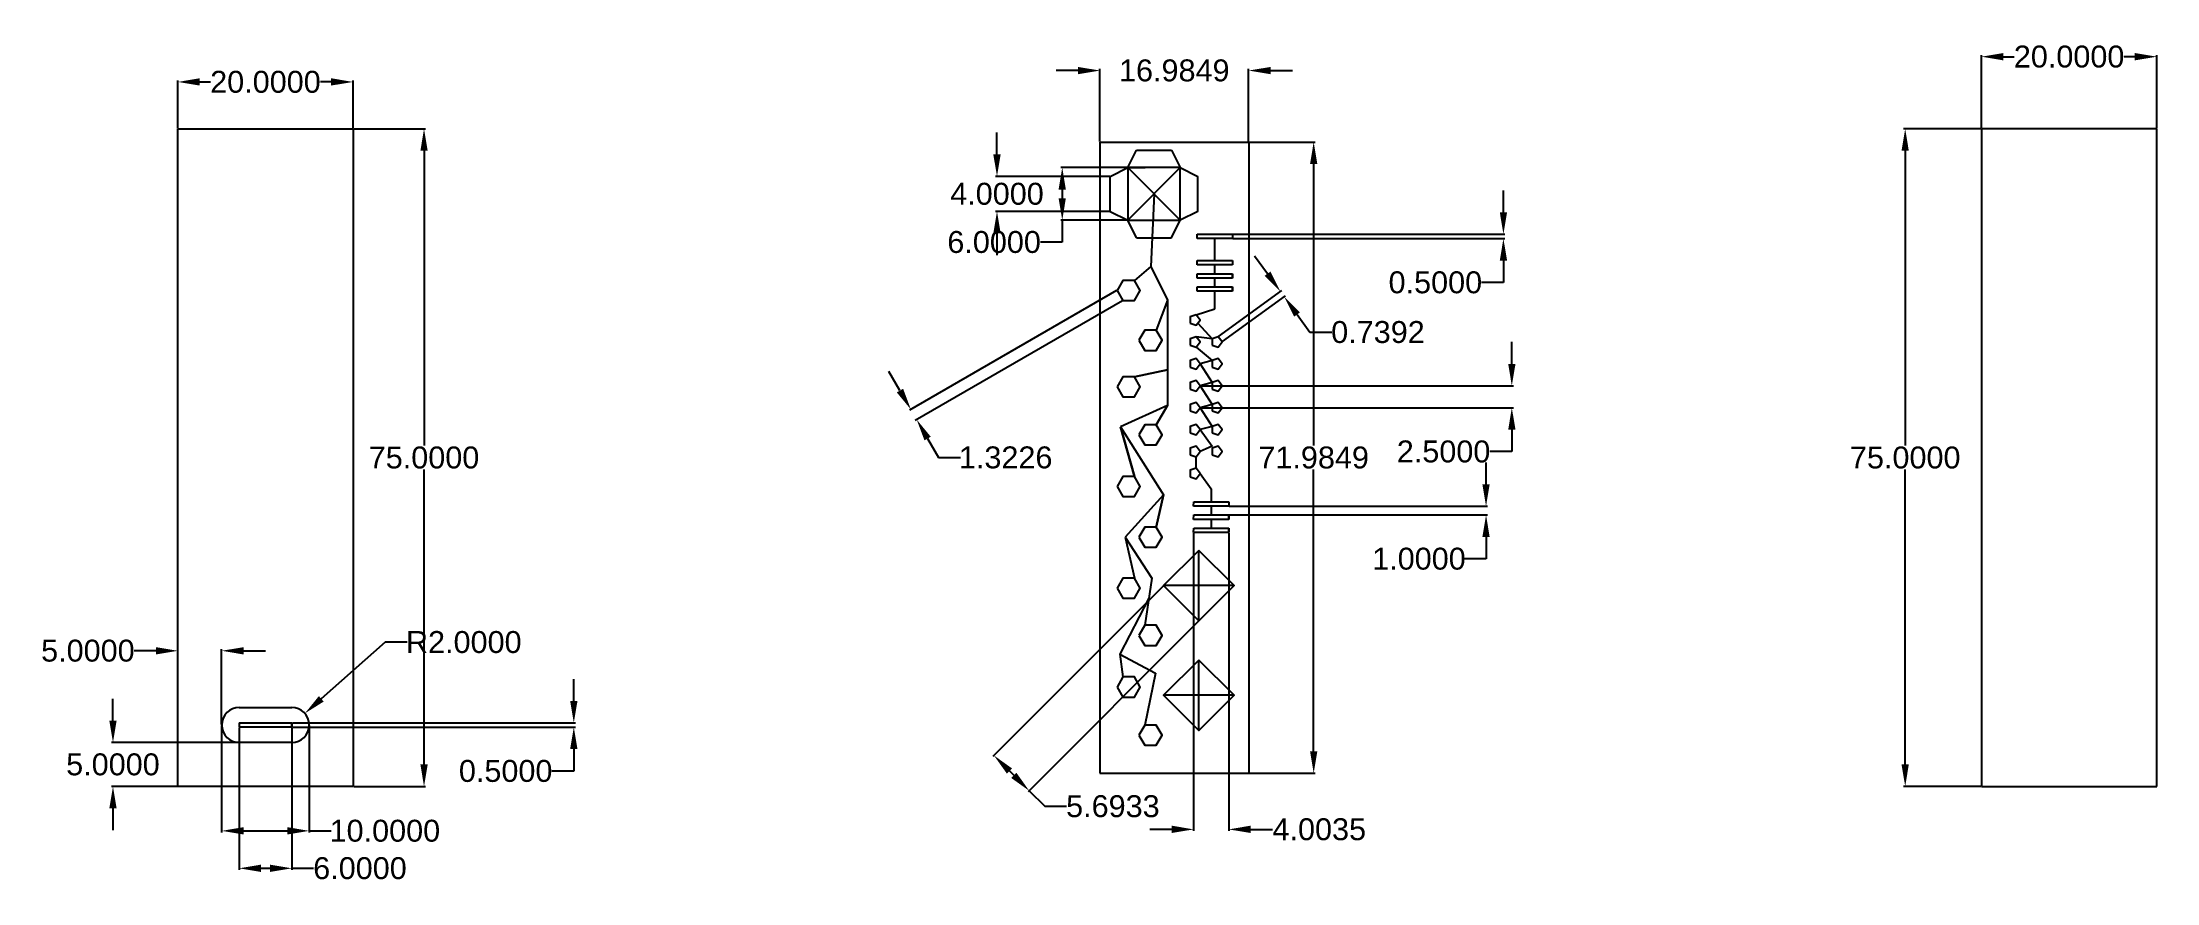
# Model space of a CAD drawing. Header units: millimetres. Extents: x 40 to 281, y 21 to 116.
import ezdxf

# ---------------------------------------------------------------- set-up
doc = ezdxf.new("R2010")
doc.units = ezdxf.units.MM
doc.header["$MEASUREMENT"] = 0
for name, color, linetype in [('dimensiuni', 240, 'Continuous'), ('Ecran sticla', 132, 'Continuous'), ('Layer1', 161, 'Continuous'), ('Layer2', 50, 'Continuous'), ('Layer3', 31, 'Continuous'), ('Layer4', 254, 'Continuous'), ('Layer5', 234, 'Continuous'), ('mufa', 222, 'Continuous'), ('Placuta', 100, 'Continuous'), ('Spate', 221, 'Continuous')]:
    doc.layers.add(name, color=color, linetype=linetype)
doc.styles.get("Standard").update_dxf_attribs({"font": 'arial.ttf'})
doc.dimstyles.get("Standard").update_dxf_attribs({"dimtxt": 2.5, "dimasz": 2.5, "dimexe": 0.18, "dimexo": 0.0625, "dimgap": 0.09, "dimtad": 0, "dimtih": 1, "dimtoh": 1, "dimdec": 4, "dimzin": 0, "dimdsep": 46, "dimtxsty": 'Standard', "dimcen": 0.09, "dimadec": 0, "dimazin": 0, "dimtfac": 1, "dimtdec": 4, "dimtofl": 0, "dimtmove": 0, "dimatfit": 3, "dimfxl": 1, "dimtolj": 1, "dimtzin": 0, "dimarcsym": 0})

# ---------------------------------------------------------------- blocks, each defined once
blk = doc.blocks.new('*D31')
at = {"layer": 'Defpoints', "color": 0, "transparency": 16777216}
for p in [(75.42, 111.95), (55.42, 106.6), (75.42, 106.6)]:
    blk.add_point(p, dxfattribs=at)
at = {"layer": 'dimensiuni', "color": 0, "lineweight": -2, "transparency": 16777216}
for p, q in [((55.42, 106.67), (55.42, 112.13)), ((57.92, 111.95), (59.16, 111.95)), ((72.92, 111.95), (71.69, 111.95)), ((75.42, 106.67), (75.42, 112.13))]:
    blk.add_line(p, q, dxfattribs=at)
at = {"layer": 'dimensiuni', "color": 0, "transparency": 16777216}
for points in [[(57.92, 112.37), (57.92, 111.54), (55.42, 111.95)], [(72.92, 112.37), (72.92, 111.54), (75.42, 111.95)]]:
    blk.add_solid(points, dxfattribs=at)
at = {"layer": 'dimensiuni', "color": 0, "transparency": 16777216, "insert": (65.42, 111.95), "char_height": 2.5, "attachment_point": 5}
blk.add_mtext('\\A1;20.0000', dxfattribs=at)
blk = doc.blocks.new('*D32')
at = {"layer": 'Defpoints', "color": 0, "transparency": 16777216}
for p in [(75.42, 106.6), (75.42, 31.6), (83.52, 31.6)]:
    blk.add_point(p, dxfattribs=at)
at = {"layer": 'dimensiuni', "color": 0, "lineweight": -2, "transparency": 16777216}
for p, q in [((75.49, 106.6), (83.7, 106.6)), ((83.52, 104.1), (83.52, 70.47)), ((83.52, 34.1), (83.52, 67.74)), ((75.49, 31.6), (83.7, 31.6))]:
    blk.add_line(p, q, dxfattribs=at)
at = {"layer": 'dimensiuni', "color": 0, "transparency": 16777216}
for points in [[(83.11, 104.1), (83.94, 104.1), (83.52, 106.6)], [(83.11, 34.1), (83.94, 34.1), (83.52, 31.6)]]:
    blk.add_solid(points, dxfattribs=at)
at = {"layer": 'dimensiuni', "color": 0, "transparency": 16777216, "insert": (83.52, 69.1), "char_height": 2.5, "attachment_point": 5}
blk.add_mtext('\\A1;75.0000', dxfattribs=at)
blk = doc.blocks.new('*D33')
at = {"layer": 'Defpoints', "color": 0, "transparency": 16777216}
for p in [(62.42, 38.35), (68.42, 38.35), (68.42, 22.26)]:
    blk.add_point(p, dxfattribs=at)
at = {"layer": 'dimensiuni', "color": 0, "lineweight": -2, "transparency": 16777216}
for p, q in [((62.42, 38.29), (62.42, 22.08)), ((68.42, 38.29), (68.42, 22.08)), ((64.92, 22.26), (65.92, 22.26)), ((68.42, 22.26), (70.92, 22.26))]:
    blk.add_line(p, q, dxfattribs=at)
at = {"layer": 'dimensiuni', "color": 0, "transparency": 16777216}
for points in [[(64.92, 22.68), (64.92, 21.84), (62.42, 22.26)], [(65.92, 22.68), (65.92, 21.84), (68.42, 22.26)]]:
    blk.add_solid(points, dxfattribs=at)
at = {"layer": 'dimensiuni', "color": 0, "transparency": 16777216, "insert": (76.21, 22.26), "char_height": 2.5, "attachment_point": 5}
blk.add_mtext('\\A1;6.0000', dxfattribs=at)
blk = doc.blocks.new('*D34')
at = {"layer": 'Defpoints', "color": 0, "transparency": 16777216}
for p in [(60.42, 38.6), (70.42, 38.6), (70.42, 26.53)]:
    blk.add_point(p, dxfattribs=at)
at = {"layer": 'dimensiuni', "color": 0, "lineweight": -2, "transparency": 16777216}
for p, q in [((60.42, 38.54), (60.42, 26.35)), ((70.42, 38.54), (70.42, 26.35)), ((62.92, 26.53), (67.92, 26.53)), ((70.42, 26.53), (72.92, 26.53))]:
    blk.add_line(p, q, dxfattribs=at)
at = {"layer": 'dimensiuni', "color": 0, "transparency": 16777216}
for points in [[(62.92, 26.95), (62.92, 26.12), (60.42, 26.53)], [(67.92, 26.95), (67.92, 26.12), (70.42, 26.53)]]:
    blk.add_solid(points, dxfattribs=at)
at = {"layer": 'dimensiuni', "color": 0, "transparency": 16777216, "insert": (79.05, 26.53), "char_height": 2.5, "attachment_point": 5}
blk.add_mtext('\\A1;10.0000', dxfattribs=at)
blk = doc.blocks.new('*D35')
at = {"layer": 'Defpoints', "color": 0, "transparency": 16777216}
for p in [(55.42, 47.07), (55.42, 38.6), (60.42, 38.6)]:
    blk.add_point(p, dxfattribs=at)
at = {"layer": 'dimensiuni', "color": 0, "lineweight": -2, "transparency": 16777216}
for p, q in [((52.92, 47.07), (50.42, 47.07)), ((55.42, 38.67), (55.42, 47.25)), ((60.42, 38.67), (60.42, 47.25)), ((62.92, 47.07), (65.42, 47.07))]:
    blk.add_line(p, q, dxfattribs=at)
at = {"layer": 'dimensiuni', "color": 0, "transparency": 16777216}
for points in [[(52.92, 47.48), (52.92, 46.65), (55.42, 47.07)], [(62.92, 47.48), (62.92, 46.65), (60.42, 47.07)]]:
    blk.add_solid(points, dxfattribs=at)
at = {"layer": 'dimensiuni', "color": 0, "transparency": 16777216, "insert": (45.15, 47.07), "char_height": 2.5, "attachment_point": 5}
blk.add_mtext('\\A1;5.0000', dxfattribs=at)
blk = doc.blocks.new('*D36')
at = {"layer": 'Defpoints', "color": 0, "transparency": 16777216}
for p in [(62.42, 36.6), (48.01, 31.6), (62.42, 31.6)]:
    blk.add_point(p, dxfattribs=at)
at = {"layer": 'dimensiuni', "color": 0, "lineweight": -2, "transparency": 16777216}
for p, q in [((48.01, 39.1), (48.01, 41.6)), ((62.36, 36.6), (47.83, 36.6)), ((62.36, 31.6), (47.83, 31.6)), ((48.01, 29.1), (48.01, 26.6))]:
    blk.add_line(p, q, dxfattribs=at)
at = {"layer": 'dimensiuni', "color": 0, "transparency": 16777216}
for points in [[(47.6, 39.1), (48.43, 39.1), (48.01, 36.6)], [(47.6, 29.1), (48.43, 29.1), (48.01, 31.6)]]:
    blk.add_solid(points, dxfattribs=at)
at = {"layer": 'dimensiuni', "color": 0, "transparency": 16777216, "insert": (48.01, 34.1), "char_height": 2.5, "attachment_point": 5}
blk.add_mtext('\\A1;5.0000', dxfattribs=at)
blk = doc.blocks.new('*D37')
at = {"layer": 'Defpoints', "color": 0, "transparency": 16777216}
for p in [(69.92, 39.93), (68.42, 38.6)]:
    blk.add_point(p, dxfattribs=at)
at = {"layer": 'dimensiuni', "color": 0, "lineweight": -2, "transparency": 16777216}
for p, q in [((79.08, 48.05), (71.79, 41.59)), ((81.58, 48.05), (79.08, 48.05)), ((68.42, 38.51), (68.42, 38.69)), ((68.33, 38.6), (68.51, 38.6))]:
    blk.add_line(p, q, dxfattribs=at)
at = {"layer": 'dimensiuni', "color": 0, "transparency": 16777216}
blk.add_solid([(71.52, 41.9), (72.07, 41.28), (69.92, 39.93)], dxfattribs=at)
at = {"layer": 'dimensiuni', "color": 0, "transparency": 16777216, "insert": (88.06, 48.05), "char_height": 2.5, "attachment_point": 5}
blk.add_mtext('\\A1;R2.0000', dxfattribs=at)
blk = doc.blocks.new('*D38')
at = {"layer": 'Defpoints', "color": 0, "transparency": 16777216}
for p in [(68.42, 38.85), (68.42, 38.35), (100.62, 38.35)]:
    blk.add_point(p, dxfattribs=at)
at = {"layer": 'dimensiuni', "color": 0, "lineweight": -2, "transparency": 16777216}
for p, q in [((100.62, 41.35), (100.62, 43.85)), ((68.49, 38.85), (100.8, 38.85)), ((68.49, 38.35), (100.8, 38.35)), ((100.62, 35.85), (100.62, 33.35)), ((100.62, 33.35), (98.12, 33.35))]:
    blk.add_line(p, q, dxfattribs=at)
at = {"layer": 'dimensiuni', "color": 0, "transparency": 16777216}
for points in [[(100.2, 41.35), (101.04, 41.35), (100.62, 38.85)], [(100.2, 35.85), (101.04, 35.85), (100.62, 38.35)]]:
    blk.add_solid(points, dxfattribs=at)
at = {"layer": 'dimensiuni', "color": 0, "transparency": 16777216, "insert": (92.84, 33.35), "char_height": 2.5, "attachment_point": 5}
blk.add_mtext('\\A1;0.5000', dxfattribs=at)
blk = doc.blocks.new('*D20')
at = {"layer": 'Defpoints', "color": 0, "transparency": 16777216}
for p in [(177.66, 113.25), (160.68, 105.09), (177.66, 105.09)]:
    blk.add_point(p, dxfattribs=at)
at = {"layer": 'dimensiuni', "color": 0, "lineweight": -2, "transparency": 16777216}
for p, q in [((158.18, 113.25), (155.68, 113.25)), ((160.68, 105.16), (160.68, 113.43)), ((177.66, 105.16), (177.66, 113.43)), ((180.16, 113.25), (182.66, 113.25))]:
    blk.add_line(p, q, dxfattribs=at)
at = {"layer": 'dimensiuni', "color": 0, "transparency": 16777216}
for points in [[(158.18, 113.66), (158.18, 112.83), (160.68, 113.25)], [(180.16, 113.66), (180.16, 112.83), (177.66, 113.25)]]:
    blk.add_solid(points, dxfattribs=at)
at = {"layer": 'dimensiuni', "color": 0, "transparency": 16777216, "insert": (169.17, 113.25), "char_height": 2.5, "attachment_point": 5}
blk.add_mtext('\\A1;16.9849', dxfattribs=at)
blk = doc.blocks.new('*D21')
at = {"layer": 'Defpoints', "color": 0, "transparency": 16777216}
for p in [(177.66, 105.09), (177.66, 33.11), (185.08, 33.11)]:
    blk.add_point(p, dxfattribs=at)
at = {"layer": 'dimensiuni', "color": 0, "lineweight": -2, "transparency": 16777216}
for p, q in [((177.73, 105.09), (185.26, 105.09)), ((185.08, 102.59), (185.08, 70.47)), ((185.08, 35.61), (185.08, 67.74)), ((177.73, 33.11), (185.26, 33.11))]:
    blk.add_line(p, q, dxfattribs=at)
at = {"layer": 'dimensiuni', "color": 0, "transparency": 16777216}
for points in [[(184.67, 102.59), (185.5, 102.59), (185.08, 105.09)], [(184.67, 35.61), (185.5, 35.61), (185.08, 33.11)]]:
    blk.add_solid(points, dxfattribs=at)
at = {"layer": 'dimensiuni', "color": 0, "transparency": 16777216, "insert": (185.08, 69.1), "char_height": 2.5, "attachment_point": 5}
blk.add_mtext('\\A1;71.9849', dxfattribs=at)
blk = doc.blocks.new('*D22')
at = {"layer": 'Defpoints', "color": 0, "transparency": 16777216}
for p in [(163.86, 102.18), (156.38, 96.18), (163.86, 96.18)]:
    blk.add_point(p, dxfattribs=at)
at = {"layer": 'dimensiuni', "color": 0, "lineweight": -2, "transparency": 16777216}
for p, q in [((163.8, 102.18), (156.2, 102.18)), ((156.38, 99.68), (156.38, 98.68)), ((163.8, 96.18), (156.2, 96.18)), ((156.38, 96.18), (156.38, 93.68)), ((156.38, 93.68), (153.88, 93.68))]:
    blk.add_line(p, q, dxfattribs=at)
at = {"layer": 'dimensiuni', "color": 0, "transparency": 16777216}
for points in [[(155.96, 99.68), (156.79, 99.68), (156.38, 102.18)], [(155.96, 98.68), (156.79, 98.68), (156.38, 96.18)]]:
    blk.add_solid(points, dxfattribs=at)
at = {"layer": 'dimensiuni', "color": 0, "transparency": 16777216, "insert": (148.6, 93.68), "char_height": 2.5, "attachment_point": 5}
blk.add_mtext('\\A1;6.0000', dxfattribs=at)
blk = doc.blocks.new('*D23')
at = {"layer": 'Defpoints', "color": 0, "transparency": 16777216}
for p in [(161.86, 101.18), (148.93, 97.18), (161.86, 97.18)]:
    blk.add_point(p, dxfattribs=at)
at = {"layer": 'dimensiuni', "color": 0, "lineweight": -2, "transparency": 16777216}
for p, q in [((148.93, 103.68), (148.93, 106.18)), ((161.8, 101.18), (148.75, 101.18)), ((161.8, 97.18), (148.75, 97.18)), ((148.93, 94.68), (148.93, 92.18))]:
    blk.add_line(p, q, dxfattribs=at)
at = {"layer": 'dimensiuni', "color": 0, "transparency": 16777216}
for points in [[(148.51, 103.68), (149.35, 103.68), (148.93, 101.18)], [(148.51, 94.68), (149.35, 94.68), (148.93, 97.18)]]:
    blk.add_solid(points, dxfattribs=at)
at = {"layer": 'dimensiuni', "color": 0, "transparency": 16777216, "insert": (148.93, 99.18), "char_height": 2.5, "attachment_point": 5}
blk.add_mtext('\\A1;4.0000', dxfattribs=at)
blk = doc.blocks.new('*D24')
at = {"layer": 'Defpoints', "color": 0, "transparency": 16777216}
for p in [(162.64, 88.18), (163.3, 87.03), (139.76, 73.44)]:
    blk.add_point(p, dxfattribs=at)
at = {"layer": 'dimensiuni', "color": 0, "lineweight": -2, "transparency": 16777216}
for p, q in [((162.58, 88.15), (138.94, 74.5)), ((163.24, 87), (139.6, 73.35)), ((137.85, 76.75), (136.6, 78.92)), ((141.01, 71.28), (142.26, 69.11)), ((142.26, 69.11), (144.76, 69.11))]:
    blk.add_line(p, q, dxfattribs=at)
at = {"layer": 'dimensiuni', "color": 0, "transparency": 16777216}
for points in [[(138.21, 76.96), (137.49, 76.54), (139.1, 74.59)], [(141.37, 71.48), (140.65, 71.07), (139.76, 73.44)]]:
    blk.add_solid(points, dxfattribs=at)
at = {"layer": 'dimensiuni', "color": 0, "transparency": 16777216, "insert": (149.92, 69.11), "char_height": 2.5, "attachment_point": 5}
blk.add_mtext('\\A1;1.3226', dxfattribs=at)
blk = doc.blocks.new('*D25')
at = {"layer": 'Defpoints', "color": 0, "transparency": 16777216}
for p in [(181.72, 87.45), (174.18, 82.89), (174.62, 82.29)]:
    blk.add_point(p, dxfattribs=at)
at = {"layer": 'dimensiuni', "color": 0, "lineweight": -2, "transparency": 16777216}
for p, q in [((179.81, 90.07), (178.34, 92.09)), ((174.23, 82.93), (181.43, 88.16)), ((174.67, 82.33), (181.86, 87.56)), ((183.19, 85.43), (184.66, 83.41)), ((184.66, 83.41), (187.16, 83.41))]:
    blk.add_line(p, q, dxfattribs=at)
at = {"layer": 'dimensiuni', "color": 0, "transparency": 16777216}
for points in [[(180.15, 90.32), (179.48, 89.83), (181.28, 88.05)], [(183.52, 85.67), (182.85, 85.18), (181.72, 87.45)]]:
    blk.add_solid(points, dxfattribs=at)
at = {"layer": 'dimensiuni', "color": 0, "transparency": 16777216, "insert": (192.42, 83.41), "char_height": 2.5, "attachment_point": 5}
blk.add_mtext('\\A1;0.7392', dxfattribs=at)
blk = doc.blocks.new('*D26')
at = {"layer": 'Defpoints', "color": 0, "transparency": 16777216}
for p in [(175.8, 94.58), (175.8, 94.08), (206.74, 94.08)]:
    blk.add_point(p, dxfattribs=at)
at = {"layer": 'dimensiuni', "color": 0, "lineweight": -2, "transparency": 16777216}
for p, q in [((206.74, 97.08), (206.74, 99.58)), ((175.86, 94.58), (206.92, 94.58)), ((175.86, 94.08), (206.92, 94.08)), ((206.74, 91.58), (206.74, 89.08)), ((206.74, 89.08), (204.24, 89.08))]:
    blk.add_line(p, q, dxfattribs=at)
at = {"layer": 'dimensiuni', "color": 0, "transparency": 16777216}
for points in [[(206.33, 97.08), (207.16, 97.08), (206.74, 94.58)], [(206.33, 91.58), (207.16, 91.58), (206.74, 94.08)]]:
    blk.add_solid(points, dxfattribs=at)
at = {"layer": 'dimensiuni', "color": 0, "transparency": 16777216, "insert": (198.97, 89.08), "char_height": 2.5, "attachment_point": 5}
blk.add_mtext('\\A1;0.5000', dxfattribs=at)
blk = doc.blocks.new('*D27')
at = {"layer": 'Defpoints', "color": 0, "transparency": 16777216}
for p in [(172.12, 77.29), (172.12, 74.79), (207.7, 74.79)]:
    blk.add_point(p, dxfattribs=at)
at = {"layer": 'dimensiuni', "color": 0, "lineweight": -2, "transparency": 16777216}
for p, q in [((207.7, 79.79), (207.7, 82.29)), ((172.18, 77.29), (207.88, 77.29)), ((172.18, 74.79), (207.88, 74.79)), ((207.7, 72.29), (207.7, 69.79)), ((207.7, 69.79), (205.2, 69.79))]:
    blk.add_line(p, q, dxfattribs=at)
at = {"layer": 'dimensiuni', "color": 0, "transparency": 16777216}
for points in [[(207.29, 79.79), (208.12, 79.79), (207.7, 77.29)], [(207.29, 72.29), (208.12, 72.29), (207.7, 74.79)]]:
    blk.add_solid(points, dxfattribs=at)
at = {"layer": 'dimensiuni', "color": 0, "transparency": 16777216, "insert": (199.91, 69.79), "char_height": 2.5, "attachment_point": 5}
blk.add_mtext('\\A1;2.5000', dxfattribs=at)
blk = doc.blocks.new('*D28')
at = {"layer": 'Defpoints', "color": 0, "transparency": 16777216}
for p in [(175.38, 63.56), (175.38, 62.56), (204.76, 62.56)]:
    blk.add_point(p, dxfattribs=at)
at = {"layer": 'dimensiuni', "color": 0, "lineweight": -2, "transparency": 16777216}
for p, q in [((204.76, 66.06), (204.76, 68.56)), ((175.44, 63.56), (204.94, 63.56)), ((175.44, 62.56), (204.94, 62.56)), ((204.76, 60.06), (204.76, 57.56)), ((204.76, 57.56), (202.26, 57.56))]:
    blk.add_line(p, q, dxfattribs=at)
at = {"layer": 'dimensiuni', "color": 0, "transparency": 16777216}
for points in [[(204.34, 66.06), (205.17, 66.06), (204.76, 63.56)], [(204.34, 60.06), (205.17, 60.06), (204.76, 62.56)]]:
    blk.add_solid(points, dxfattribs=at)
at = {"layer": 'dimensiuni', "color": 0, "transparency": 16777216, "insert": (197.1, 57.56), "char_height": 2.5, "attachment_point": 5}
blk.add_mtext('\\A1;1.0000', dxfattribs=at)
blk = doc.blocks.new('*D29')
at = {"layer": 'Defpoints', "color": 0, "transparency": 16777216}
for p in [(167.95, 54.5), (171.98, 50.47), (152.61, 31.1)]:
    blk.add_point(p, dxfattribs=at)
at = {"layer": 'dimensiuni', "color": 0, "lineweight": -2, "transparency": 16777216}
for p, q in [((167.91, 54.45), (148.46, 35)), ((171.94, 50.43), (152.48, 30.97)), ((150.35, 33.36), (150.84, 32.87)), ((152.61, 31.1), (154.38, 29.33)), ((154.38, 29.33), (156.88, 29.33))]:
    blk.add_line(p, q, dxfattribs=at)
at = {"layer": 'dimensiuni', "color": 0, "transparency": 16777216}
for points in [[(150.65, 33.65), (150.06, 33.06), (148.58, 35.13)], [(151.14, 33.16), (150.55, 32.57), (152.61, 31.1)]]:
    blk.add_solid(points, dxfattribs=at)
at = {"layer": 'dimensiuni', "color": 0, "transparency": 16777216, "insert": (162.16, 29.33), "char_height": 2.5, "attachment_point": 5}
blk.add_mtext('\\A1;5.6933', dxfattribs=at)
blk = doc.blocks.new('*D30')
at = {"layer": 'Defpoints', "color": 0, "transparency": 16777216}
for p in [(171.38, 60.56), (175.38, 60.56), (175.38, 26.7)]:
    blk.add_point(p, dxfattribs=at)
at = {"layer": 'dimensiuni', "color": 0, "lineweight": -2, "transparency": 16777216}
for p, q in [((171.38, 60.5), (171.38, 26.52)), ((175.38, 60.5), (175.38, 26.52)), ((168.88, 26.7), (166.38, 26.7)), ((177.88, 26.7), (180.38, 26.7))]:
    blk.add_line(p, q, dxfattribs=at)
at = {"layer": 'dimensiuni', "color": 0, "transparency": 16777216}
for points in [[(168.88, 27.12), (168.88, 26.29), (171.38, 26.7)], [(177.88, 27.12), (177.88, 26.29), (175.38, 26.7)]]:
    blk.add_solid(points, dxfattribs=at)
at = {"layer": 'dimensiuni', "color": 0, "transparency": 16777216, "insert": (185.72, 26.7), "char_height": 2.5, "attachment_point": 5}
blk.add_mtext('\\A1;4.0035', dxfattribs=at)
blk = doc.blocks.new('*D39')
at = {"layer": 'Defpoints', "color": 0, "transparency": 16777216}
for p in [(281.32, 114.83), (261.32, 106.6), (281.32, 106.6)]:
    blk.add_point(p, dxfattribs=at)
at = {"layer": 'dimensiuni', "color": 0, "lineweight": -2, "transparency": 16777216}
for p, q in [((261.32, 106.67), (261.32, 115.01)), ((263.82, 114.83), (265.05, 114.83)), ((278.82, 114.83), (277.59, 114.83)), ((281.32, 106.67), (281.32, 115.01))]:
    blk.add_line(p, q, dxfattribs=at)
at = {"layer": 'dimensiuni', "color": 0, "transparency": 16777216}
for points in [[(263.82, 115.25), (263.82, 114.41), (261.32, 114.83)], [(278.82, 115.25), (278.82, 114.41), (281.32, 114.83)]]:
    blk.add_solid(points, dxfattribs=at)
at = {"layer": 'dimensiuni', "color": 0, "transparency": 16777216, "insert": (271.32, 114.83), "char_height": 2.5, "attachment_point": 5}
blk.add_mtext('\\A1;20.0000', dxfattribs=at)
blk = doc.blocks.new('*D40')
at = {"layer": 'Defpoints', "color": 0, "transparency": 16777216}
for p in [(261.32, 106.6), (252.61, 31.6), (261.32, 31.6)]:
    blk.add_point(p, dxfattribs=at)
at = {"layer": 'dimensiuni', "color": 0, "lineweight": -2, "transparency": 16777216}
for p, q in [((261.26, 106.6), (252.43, 106.6)), ((252.61, 104.1), (252.61, 70.47)), ((252.61, 34.1), (252.61, 67.74)), ((261.26, 31.6), (252.43, 31.6))]:
    blk.add_line(p, q, dxfattribs=at)
at = {"layer": 'dimensiuni', "color": 0, "transparency": 16777216}
for points in [[(252.19, 104.1), (253.02, 104.1), (252.61, 106.6)], [(252.19, 34.1), (253.02, 34.1), (252.61, 31.6)]]:
    blk.add_solid(points, dxfattribs=at)
at = {"layer": 'dimensiuni', "color": 0, "transparency": 16777216, "insert": (252.61, 69.1), "char_height": 2.5, "attachment_point": 5}
blk.add_mtext('\\A1;75.0000', dxfattribs=at)

msp = doc.modelspace()

# ---------------------------------------------------------------- linework, layer by layer
at = {"layer": 'Ecran sticla'}
for p, q in [((55.42456, 31.60252), (55.42456, 106.60252)), ((55.42456, 106.60252), (75.42456, 106.60252)), ((75.42456, 106.60252), (75.42456, 31.60252)), ((62.42456, 38.85252), (62.42456, 38.35252)), ((62.42456, 38.85252), (68.42456, 38.85252)), ((68.42456, 38.85252), (68.42456, 38.35252)), ((68.42456, 38.85252), (68.42456, 38.35252)), ((68.42456, 38.35252), (62.42456, 38.35252)), ((75.42456, 31.60252), (55.42456, 31.60252))]:
    msp.add_line(p, q, dxfattribs=at)
at = {"layer": 'Layer1'}
for points in [[(162.63717, 88.17632), (163.29848, 87.0309), (164.62109, 87.0309), (165.2824, 88.17632), (164.62109, 89.32173), (163.29848, 89.32173)], [(165.12979, 82.48304), (165.79109, 81.33763), (167.11371, 81.33763), (167.77501, 82.48304), (167.11371, 83.62846), (165.79109, 83.62846)], [(162.63717, 77.16934), (163.29848, 76.02392), (164.62109, 76.02392), (165.2824, 77.16934), (164.62109, 78.31475), (163.29848, 78.31475)], [(165.12979, 71.70649), (165.79109, 70.56107), (167.11371, 70.56107), (167.77501, 71.70649), (167.11371, 72.8519), (165.79109, 72.8519)], [(162.63717, 65.80988), (163.29848, 64.66447), (164.62109, 64.66447), (165.2824, 65.80988), (164.62109, 66.9553), (163.29848, 66.9553)], [(165.12979, 60.01494), (165.79109, 58.86953), (167.11371, 58.86953), (167.77501, 60.01494), (167.11371, 61.16036), (165.79109, 61.16036)], [(162.63717, 54.22), (163.29848, 53.07459), (164.62109, 53.07459), (165.2824, 54.22), (164.62109, 55.36542), (163.29848, 55.36542)], [(165.12979, 48.83172), (165.79109, 47.68631), (167.11371, 47.68631), (167.77501, 48.83172), (167.11371, 49.97714), (165.79109, 49.97714)], [(162.63717, 42.93512), (163.29848, 41.7897), (164.62109, 41.7897), (165.2824, 42.93512), (164.62109, 44.08053), (163.29848, 44.08053)], [(165.12979, 37.44517), (165.79109, 36.29976), (167.11371, 36.29976), (167.77501, 37.44517), (167.11371, 38.59059), (165.79109, 38.59059)]]:
    msp.add_lwpolyline(points, close=True, dxfattribs=at)
at = {"layer": 'Layer2'}
for points in [[(170.9798, 84.42467), (171.68281, 84.19625), (172.11729, 84.79426), (171.68281, 85.39227), (170.9798, 85.16385)], [(170.9798, 81.92467), (171.68281, 81.69625), (172.11729, 82.29426), (171.68281, 82.89227), (170.9798, 82.66385)], [(173.4798, 81.92467), (174.18281, 81.69625), (174.61729, 82.29426), (174.18281, 82.89227), (173.4798, 82.66385)], [(170.9798, 79.42467), (171.68281, 79.19625), (172.11729, 79.79426), (171.68281, 80.39227), (170.9798, 80.16385)], [(173.4798, 79.42467), (174.18281, 79.19625), (174.61729, 79.79426), (174.18281, 80.39227), (173.4798, 80.16385)], [(170.9798, 76.92467), (171.68281, 76.69625), (172.11729, 77.29426), (171.68281, 77.89227), (170.9798, 77.66385)], [(173.4798, 76.92467), (174.18281, 76.69625), (174.61729, 77.29426), (174.18281, 77.89227), (173.4798, 77.66385)], [(170.9798, 74.42467), (171.68281, 74.19625), (172.11729, 74.79426), (171.68281, 75.39227), (170.9798, 75.16385)], [(173.4798, 74.42467), (174.18281, 74.19625), (174.61729, 74.79426), (174.18281, 75.39227), (173.4798, 75.16385)], [(170.9798, 71.92467), (171.68281, 71.69625), (172.11729, 72.29426), (171.68281, 72.89227), (170.9798, 72.66385)], [(173.4798, 71.92467), (174.18281, 71.69625), (174.61729, 72.29426), (174.18281, 72.89227), (173.4798, 72.66385)], [(170.9798, 69.42467), (171.68281, 69.19625), (172.11729, 69.79426), (171.68281, 70.39227), (170.9798, 70.16385)], [(173.4798, 69.42467), (174.18281, 69.19625), (174.61729, 69.79426), (174.18281, 70.39227), (173.4798, 70.16385)], [(170.9798, 66.92467), (171.68281, 66.69625), (172.11729, 67.29426), (171.68281, 67.89227), (170.9798, 67.66385)]]:
    msp.add_lwpolyline(points, close=True, dxfattribs=at)
at = {"layer": 'Layer3'}
for p, q in [((173.79447, 91.57838), (173.79447, 94.07839)), ((173.79447, 90.07838), (173.79447, 91.07838)), ((173.79447, 88.57838), (173.79447, 89.57838)), ((173.79447, 86.07839), (173.79447, 88.07839)), ((171.68281, 85.39227), (173.79447, 86.07839)), ((173.4798, 82.66385), (171.68281, 82.89227)), ((171.84876, 84.42467), (173.4798, 82.66385)), ((171.68281, 81.69625), (173.4798, 80.16385)), ((173.4798, 80.16385), (172.11729, 79.79426)), ((172.11729, 79.79426), (173.4798, 77.66385)), ((173.4798, 77.66385), (172.11729, 77.29426)), ((172.11729, 77.29426), (173.4798, 75.16385)), ((173.4798, 75.16385), (172.11729, 74.79426)), ((172.11729, 74.79426), (173.4798, 72.66385)), ((173.4798, 72.66385), (172.11729, 72.29426)), ((172.11729, 72.29426), (173.4798, 70.41891)), ((173.4798, 70.41891), (172.11729, 69.79426)), ((171.68281, 67.89227), (171.68281, 69.19625)), ((172.11729, 67.29426), (173.3789, 65.55779)), ((173.3789, 65.55779), (173.3789, 64.05779)), ((173.3789, 63.55779), (173.3789, 62.55779)), ((173.3789, 62.05779), (173.3789, 61.05779)), ((171.9798, 50.47215), (171.9798, 58.52366)), ((176.00556, 54.4979), (167.95405, 54.4979)), ((171.9798, 37.96728), (171.9798, 46.01879)), ((176.00556, 41.99303), (167.95405, 41.99303))]:
    msp.add_line(p, q, dxfattribs=at)
for points in [[(171.9798, 58.52366), (167.95405, 54.4979), (171.9798, 50.47215), (176.00556, 54.4979)], [(171.9798, 46.01879), (167.95405, 41.99303), (171.9798, 37.96728), (176.00556, 41.99303)]]:
    msp.add_lwpolyline(points, close=True, dxfattribs=at)
at = {"layer": 'Layer4'}
for p, q in [((163.85805, 102.17908), (164.85805, 104.17908)), ((164.85805, 104.17908), (168.85805, 104.17908)), ((168.85805, 104.17908), (169.85805, 102.17908)), ((161.85805, 101.17908), (163.85805, 102.17908)), ((163.85805, 102.17908), (163.85805, 96.17908)), ((169.85805, 102.17908), (163.85805, 102.17908)), ((163.85805, 102.17908), (165.85805, 102.17908)), ((163.85805, 102.17908), (169.85805, 96.17908)), ((169.85805, 102.17908), (163.85805, 96.17908)), ((169.85805, 96.17908), (169.85805, 102.17908)), ((169.85805, 102.17908), (171.85805, 101.17908)), ((161.85805, 97.17908), (161.85805, 101.17908)), ((166.85805, 99.17908), (166.50122, 90.89273)), ((171.85805, 97.17908), (171.85805, 101.17908)), ((161.85805, 97.17908), (163.85805, 96.17908)), ((171.85805, 97.17908), (169.85805, 96.17908)), ((163.85805, 96.17908), (169.85805, 96.17908)), ((164.85805, 94.17908), (163.85805, 96.17908)), ((164.85805, 94.17908), (168.85805, 94.17908)), ((168.85805, 94.17908), (169.85805, 96.17908)), ((166.50122, 90.89273), (164.62109, 89.32173)), ((166.50122, 90.89273), (168.41268, 87.06981)), ((168.41268, 87.06981), (167.11371, 83.62846)), ((168.41268, 87.06981), (168.41268, 79.10098)), ((168.41268, 79.10098), (164.62109, 78.31475)), ((164.62109, 78.31475), (168.41268, 79.10098)), ((168.41268, 79.10098), (168.41268, 75.03436)), ((168.41268, 75.03436), (163.04413, 72.59438)), ((168.41268, 75.03436), (167.11371, 72.8519)), ((167.11371, 72.8519), (168.41268, 75.03436)), ((163.04413, 72.59438), (164.62109, 66.9553)), ((164.62109, 66.9553), (163.04413, 72.59438)), ((163.04413, 72.59438), (167.92762, 64.8678)), ((167.92762, 64.8678), (163.55283, 60.01494)), ((167.92762, 64.8678), (167.11371, 61.16036)), ((167.11371, 61.16036), (167.92762, 64.8678)), ((163.55283, 60.01494), (164.62109, 55.36542)), ((163.55283, 60.01494), (166.60501, 55.36542)), ((166.60501, 55.36542), (165.79109, 49.97714)), ((166.25897, 53.07459), (162.94239, 46.66965)), ((162.94239, 46.66965), (163.29848, 44.08053)), ((162.94239, 46.66965), (167.01197, 44.53467)), ((167.01197, 44.53467), (165.79109, 38.59059))]:
    msp.add_line(p, q, dxfattribs=at)
at = {"layer": 'Layer5'}
for p, q in [((171.79447, 94.07839), (171.79796, 94.57838)), ((171.79796, 94.57838), (175.79796, 94.57838)), ((175.79796, 94.57838), (175.79796, 94.07838)), ((173.79447, 94.07839), (171.79447, 94.07839)), ((175.79796, 94.07838), (173.79447, 94.07838)), ((171.79447, 91.07839), (171.79796, 91.57838)), ((173.79447, 91.07839), (171.79447, 91.07839)), ((171.79447, 89.57839), (171.79796, 90.07838)), ((173.79447, 89.57839), (171.79447, 89.57839)), ((171.79796, 91.57838), (175.79796, 91.57838)), ((171.79796, 90.07838), (175.79796, 90.07838)), ((175.79796, 91.07838), (173.79447, 91.07838)), ((175.79796, 89.57838), (173.79447, 89.57838)), ((175.79796, 91.57838), (175.79796, 91.07838)), ((175.79796, 90.07838), (175.79796, 89.57838)), ((175.79796, 89.57838), (175.79796, 90.07838)), ((171.79447, 88.07839), (171.79796, 88.57838)), ((173.79447, 88.07839), (171.79447, 88.07839)), ((171.79796, 88.57838), (175.79796, 88.57838)), ((175.79796, 88.07838), (173.79447, 88.07838)), ((175.79796, 88.57838), (175.79796, 88.07838)), ((175.79796, 88.07838), (175.79796, 88.57838)), ((171.3789, 63.55781), (171.38239, 64.05779)), ((173.3789, 63.55781), (171.3789, 63.55781)), ((171.38239, 64.05779), (175.38239, 64.05779)), ((175.38239, 63.55779), (173.3789, 63.55779)), ((175.38239, 64.05779), (175.38239, 63.55779)), ((171.3789, 62.05781), (171.38239, 62.55779)), ((173.3789, 62.05781), (171.3789, 62.05781)), ((171.3789, 60.55781), (171.38239, 61.05779)), ((173.3789, 60.55781), (171.3789, 60.55781)), ((171.38239, 62.55779), (175.38239, 62.55779)), ((171.38239, 61.05779), (175.38239, 61.05779)), ((175.38239, 62.05779), (173.3789, 62.05779)), ((175.38239, 60.55779), (173.3789, 60.55779)), ((175.38239, 62.55779), (175.38239, 62.05779)), ((175.38239, 62.05779), (175.38239, 62.55779)), ((175.38239, 61.05779), (175.38239, 60.55779)), ((175.38239, 60.55779), (175.38239, 61.05779))]:
    msp.add_line(p, q, dxfattribs=at)
at = {"layer": 'mufa'}
for p, q in [((62.42456, 40.60252), (68.42456, 40.60252)), ((60.42456, 38.60252), (60.42456, 38.60252)), ((68.42456, 36.60252), (62.42456, 36.60252)), ((70.42456, 38.60252), (70.42456, 38.60252))]:
    msp.add_line(p, q, dxfattribs=at)
for centre, start, end in [((62.42456, 38.60252), 90, 180), ((68.42456, 38.60252), 0, 90), ((62.42456, 38.60252), 180, 270), ((68.42456, 38.60252), 270, 0)]:
    msp.add_arc(centre, 2, start, end, dxfattribs=at)
at = {"layer": 'Placuta'}
for p, q in [((160.67967, 105.09495), (160.67967, 33.11009)), ((160.67967, 105.09495), (177.66453, 105.09495)), ((177.66453, 105.09495), (177.66453, 33.11009)), ((160.67967, 33.11009), (177.66453, 33.11009))]:
    msp.add_line(p, q, dxfattribs=at)
at = {"layer": 'Spate'}
for p, q in [((261.32013, 106.60252), (261.32013, 31.60252)), ((281.32013, 106.60252), (261.32013, 106.60252)), ((281.32013, 31.60252), (281.32013, 106.60252)), ((261.32013, 31.60252), (281.32013, 31.60252))]:
    msp.add_line(p, q, dxfattribs=at)

# ---------------------------------------------------------------- dimensions: what is measured, and where the dimension line sits
at = {"layer": 'dimensiuni'}
for base, p1, p2, picture, middle in [((281.32013, 114.82861), (261.32013, 106.60252), (281.32013, 106.60252), '*D39', (271.32013, 114.82861)), ((75.42456, 111.9522), (55.42456, 106.60252), (75.42456, 106.60252), '*D31', (65.42456, 111.9522)), ((177.66453, 113.24718), (160.67967, 105.09495), (177.66453, 105.09495), '*D20', (169.1721, 113.24718)), ((175.38239, 26.70441), (171.3789, 60.55781), (175.38239, 60.55779), '*D30', (185.72137, 26.70441)), ((55.42456, 47.06619), (60.42456, 38.60252), (55.42456, 38.60252), '*D35', (45.14953, 47.06619)), ((70.42456, 26.53264), (60.42456, 38.60252), (70.42456, 38.60252), '*D34', (79.0531, 26.53264)), ((68.42456, 22.26166), (62.42456, 38.35252), (68.42456, 38.35252), '*D33', (76.20641, 22.26166))]:
    dim = msp.add_linear_dim(base=base, p1=p1, p2=p2, dimstyle='Standard', dxfattribs=at)
    dim.commit()
    dim.dimension.update_dxf_attribs({"geometry": picture, "text_midpoint": middle})
for base, p1, p2, picture, middle in [((83.52259, 31.60252), (75.42456, 106.60252), (75.42456, 31.60252), '*D32', (83.52259, 69.10252)), ((252.60709, 31.60252), (261.32013, 106.60252), (261.32013, 31.60252), '*D40', (252.60709, 69.10252)), ((148.92923, 97.17908), (161.85805, 101.17908), (161.85805, 97.17908), '*D23', (148.92923, 99.17908)), ((185.08339, 33.11009), (177.66453, 105.09495), (177.66453, 33.11009), '*D21', (185.08339, 69.10252)), ((156.37808, 96.17908), (163.85805, 102.17908), (163.85805, 96.17908), '*D22', (148.59623, 93.67908)), ((206.74185, 94.07838), (175.79796, 94.57838), (175.79796, 94.07838), '*D26', (198.96682, 89.07838)), ((207.70285, 74.79426), (172.11729, 77.29426), (172.11729, 74.79426), '*D27', (199.90651, 69.79426)), ((204.75779, 62.55779), (175.38239, 63.55779), (175.38239, 62.55779), '*D28', (197.10043, 57.55779)), ((100.61891, 38.35252), (68.42456, 38.85252), (68.42456, 38.35252), '*D38', (92.84388, 33.35252)), ((48.01487, 31.60252), (62.42456, 36.60252), (62.42456, 31.60252), '*D36', (48.01487, 34.10252))]:
    dim = msp.add_linear_dim(base=base, p1=p1, p2=p2, angle=90, dimstyle='Standard', dxfattribs=at)
    dim.commit()
    dim.dimension.update_dxf_attribs({"geometry": picture, "text_midpoint": middle})
for p1, p2, distance, picture, middle in [((174.18281, 82.89227), (174.61729, 82.29426), 8.77468, '*D25', (192.42158, 83.4068)), ((162.63717, 88.17632), (163.29848, 87.0309), -27.17915, '*D24', (149.92141, 69.1112)), ((167.95405, 54.4979), (171.9798, 50.47215), -27.39455, '*D29', (162.15599, 29.33351))]:
    dim = msp.add_aligned_dim(p1=p1, p2=p2, distance=distance, dimstyle='Standard', dxfattribs=at)
    dim.commit()
    dim.dimension.update_dxf_attribs({"geometry": picture, "text_midpoint": middle})
dim = msp.add_radius_dim(center=(68.42456, 38.60252), mpoint=(69.92118, 39.92922), dimstyle='Standard', dxfattribs=at)
dim.commit()
dim.dimension.update_dxf_attribs({"geometry": '*D37', "text_midpoint": (88.05544, 48.0518), "dimtype": 164})

doc.saveas('drawing.dxf')
